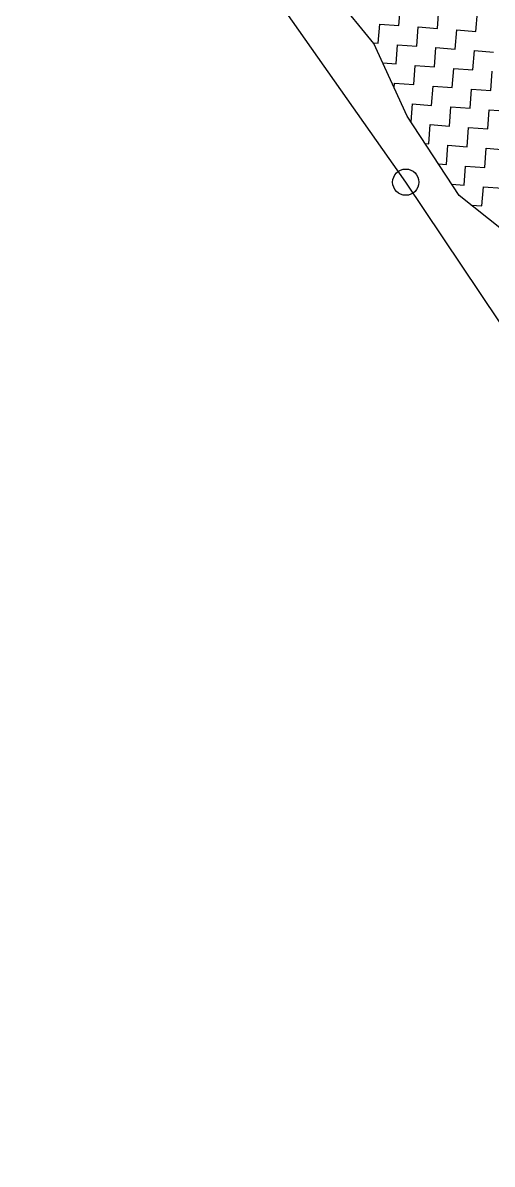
# Model space of a CAD drawing. Header units: feet. Extents: x 278750 to 279757, y 2077736 to 2079025.
# Drawn here: x 278778 to 278931, y 2077782.2 to 2078154.1 of the extents above; entities that cross this region are included whole.
import ezdxf

# ---------------------------------------------------------------- set-up
doc = ezdxf.new("R2010")
doc.units = ezdxf.units.FT
doc.header["$LTSCALE"] = 0.3
doc.header["$MEASUREMENT"] = 0
doc.layers.add('POLY_HATCH', color=12, linetype='Continuous')
doc.layers.add('V_BOUND_LINE', color=7, linetype='Continuous')

msp = doc.modelspace()

# ---------------------------------------------------------------- linework, layer by layer
msp.add_circle((278902.83, 2078102.21), 4.28)
at = {"layer": 'POLY_HATCH'}
for p, q in [((278892.46, 2078147.35), (278855.56, 2078192.5)), ((278903.29, 2078123.73), (278892.46, 2078147.35)), ((278920.23, 2078097.87), (278903.29, 2078123.73)), ((278941.32, 2078081.1), (278920.23, 2078097.87))]:
    msp.add_line(p, q, dxfattribs=at)
at = {"layer": 'POLY_HATCH', "linetype": 'Continuous'}
for p, q in [((278900.62, 2078153.26), (278901.1, 2078159.53)), ((278913.16, 2078152.31), (278913.64, 2078158.57)), ((278925.7, 2078151.35), (278926.18, 2078157.62)), ((278893.88, 2078147.47), (278894.36, 2078153.74)), ((278894.36, 2078153.74), (278900.62, 2078153.26)), ((278906.42, 2078146.51), (278906.89, 2078152.78)), ((278906.89, 2078152.78), (278913.16, 2078152.31)), ((278918.95, 2078145.56), (278919.43, 2078151.83)), ((278919.43, 2078151.83), (278925.7, 2078151.35)), ((278892.26, 2078147.59), (278893.88, 2078147.47)), ((278899.67, 2078140.72), (278900.15, 2078146.99)), ((278900.15, 2078146.99), (278906.42, 2078146.51)), ((278912.21, 2078139.77), (278912.68, 2078146.04)), ((278912.68, 2078146.04), (278918.95, 2078145.56)), ((278924.74, 2078138.81), (278925.22, 2078145.08)), ((278925.22, 2078145.08), (278931.49, 2078144.61)), ((278895.34, 2078141.05), (278899.67, 2078140.72)), ((278905.46, 2078133.98), (278905.94, 2078140.25)), ((278905.94, 2078140.25), (278912.21, 2078139.77)), ((278918, 2078133.02), (278918.48, 2078139.29)), ((278918.48, 2078139.29), (278924.74, 2078138.81)), ((278930.53, 2078132.07), (278931.01, 2078138.34)), ((278899.08, 2078132.91), (278899.19, 2078134.45)), ((278899.19, 2078134.45), (278905.46, 2078133.98)), ((278911.25, 2078127.23), (278911.73, 2078133.5)), ((278911.73, 2078133.5), (278918, 2078133.02)), ((278923.79, 2078126.28), (278924.27, 2078132.55)), ((278924.27, 2078132.55), (278930.53, 2078132.07)), ((278904.54, 2078121.82), (278904.98, 2078127.71)), ((278904.98, 2078127.71), (278911.25, 2078127.23)), ((278917.04, 2078120.49), (278917.52, 2078126.75)), ((278917.52, 2078126.75), (278923.79, 2078126.28)), ((278929.58, 2078119.53), (278930.06, 2078125.8)), ((278930.06, 2078125.8), (278936.33, 2078125.32)), ((278910.3, 2078114.69), (278910.78, 2078120.96)), ((278910.78, 2078120.96), (278917.04, 2078120.49)), ((278922.83, 2078113.74), (278923.31, 2078120.01)), ((278923.31, 2078120.01), (278929.58, 2078119.53)), ((278909.15, 2078114.78), (278910.3, 2078114.69)), ((278916.09, 2078107.95), (278916.57, 2078114.22)), ((278916.57, 2078114.22), (278922.83, 2078113.74)), ((278928.63, 2078106.99), (278929.1, 2078113.26)), ((278929.1, 2078113.26), (278935.37, 2078112.79)), ((278913.5, 2078108.15), (278916.09, 2078107.95)), ((278921.88, 2078101.2), (278922.36, 2078107.47)), ((278922.36, 2078107.47), (278928.63, 2078106.99)), ((278917.85, 2078101.51), (278921.88, 2078101.2)), ((278927.67, 2078094.46), (278928.15, 2078100.73)), ((278928.15, 2078100.73), (278934.42, 2078100.25)), ((278924.19, 2078094.72), (278927.67, 2078094.46))]:
    msp.add_line(p, q, dxfattribs=at)
at = {"layer": 'V_BOUND_LINE'}
for p, q in [((278902.83, 2078102.21), (278777.95, 2078279.52)), ((279117.18, 2077782.22), (278902.83, 2078102.21))]:
    msp.add_line(p, q, dxfattribs=at)

doc.saveas('drawing.dxf')
